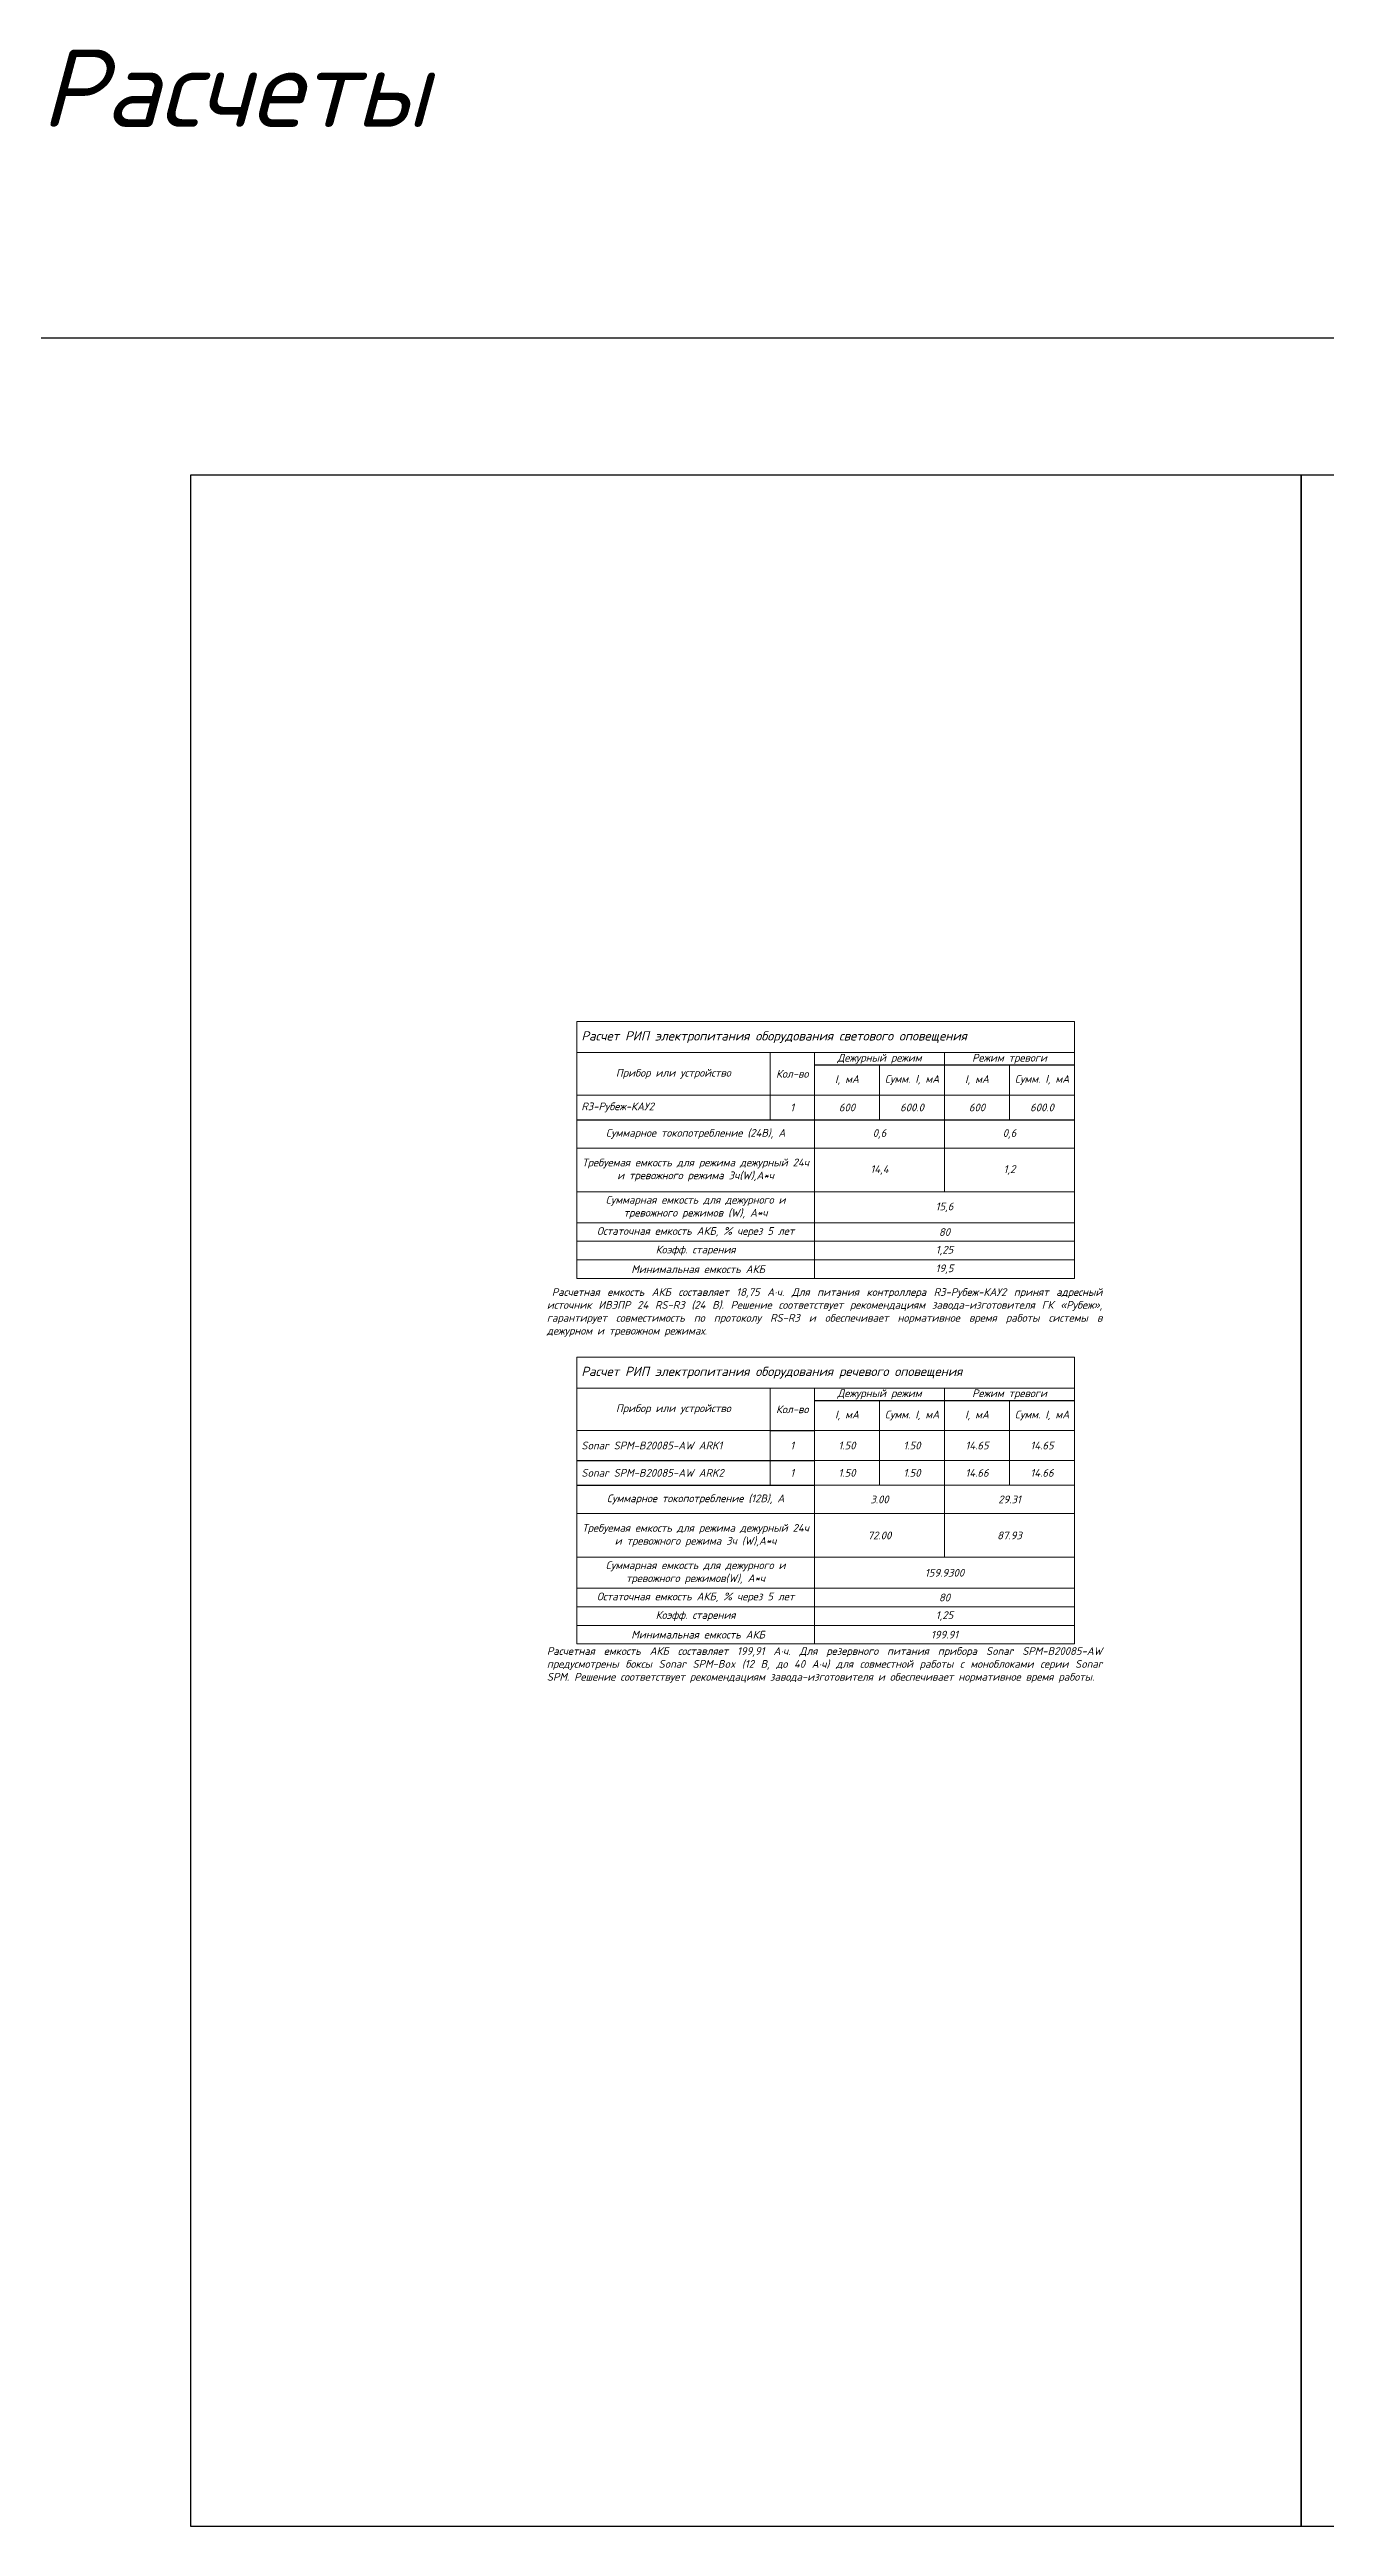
# Model space of a CAD drawing. Extents: x -152830 to 1281226, y -304852 to -2349.
# Drawn here: x 1197288 to 1238507, y -82388 to -2364 of the extents above; entities that cross this region are included whole.
import ezdxf

# ---------------------------------------------------------------- set-up
doc = ezdxf.new("R2010")
doc.units = 0
doc.header["$LTSCALE"] = 100
doc.layers.get('Defpoints').update_dxf_attribs({"color": 42})
doc.layers.add('gss_.общий', color=7, linetype='Continuous', lineweight=20)
doc.layers.add('Сети связи', color=7, linetype='Continuous')
doc.styles.add('OlympDesign', font='isocpeui.ttf', dxfattribs={"height": 250})

# ---------------------------------------------------------------- blocks, each defined once
blk = doc.blocks.new('*T307')
at = {"layer": 'Defpoints', "color": 8, "linetype": 'ByBlock', "lineweight": 0, "transparency": 16777216}
for p, q in [((0, 0), (16082, 0)), ((0, 0), (0, -1000)), ((16082, 0), (16082, -1000))]:
    blk.add_line(p, q, dxfattribs=at)
at = {"layer": 'gss_.общий', "color": 0, "linetype": 'ByBlock', "lineweight": 20, "transparency": 16777216}
for p, q in [((0, -1000), (16082, -1000)), ((0, -1000), (0, -9265)), ((6245, -1000), (6245, -4138)), ((7682, -1000), (7682, -2371)), ((9782, -1400), (9782, -2371)), ((11882, -1000), (11882, -2371)), ((13982, -1400), (13982, -2371)), ((16082, -1000), (16082, -2371)), ((0, -2371), (6245, -2371)), ((7682, -4138), (7682, -9265)), ((11882, -4138), (11882, -6466)), ((16082, -4138), (16082, -9265)), ((0, -5052), (16082, -5052)), ((0, -6466), (16082, -6466)), ((0, -7464), (16082, -7464)), ((0, -8064), (16082, -8064)), ((0, -8664), (16082, -8664)), ((0, -9265), (16082, -9265))]:
    blk.add_line(p, q, dxfattribs=at)
at = {"layer": 'gss_.общий', "color": 0, "linetype": 'ByBlock', "lineweight": -2, "transparency": 16777216}
for p, q in [((7682, -1400), (16082, -1400)), ((6245, -2371), (7682, -2371)), ((0, -3338), (7682, -3338)), ((0, -4138), (7682, -4138))]:
    blk.add_line(p, q, dxfattribs=at)
at = {"layer": 'gss_.общий', "color": 0, "linetype": 'ByBlock', "transparency": 16777216}
for p, q in [((7682, -2371), (16082, -2371)), ((7682, -2371), (7682, -4138)), ((9782, -2371), (9782, -4138)), ((11882, -2371), (11882, -4138)), ((13982, -2371), (13982, -4138)), ((16082, -2371), (16082, -4138)), ((7682, -3338), (16082, -3338)), ((7682, -4138), (16082, -4138))]:
    blk.add_line(p, q, dxfattribs=at)
at = {"layer": 'gss_.общий', "color": 0, "lineweight": 20, "transparency": 16777216, "style": 'OlympDesign'}
for s, insert, char_height, width, attachment_point in [('Расчет РИП электропитания оборудования речевого оповещения', (150, -500), 300, 15781.89, 4), ('Прибор или устройство', (3122, -1685), 250, 5944.67, 5), ('Кол-во', (6963, -1685), 250, 1137.22, 5), ('Дежурный режим', (9782, -1200), 250, 4200, 5), ('Режим тревоги', (13982, -1200), 250, 4200, 5), ('I, мА', (8732, -1885), 250, 1800, 5), ('Сумм. I, мА', (10832, -1885), 250, 1800, 5), ('I, мА', (12932, -1885), 250, 1800, 5), ('Сумм. I, мА', (15032, -1885), 250, 1800, 5), ('Sonar SPM-B20085-AW ARK1', (150, -2854), 250, 5944.67, 4), ('1', (6963, -2854), 250, 1137.22, 5), ('1.50', (8732, -2854), 250, 1800, 5), ('1.50', (10832, -2854), 250, 1800, 5), ('14.65', (12932, -2854), 250, 1800, 5), ('14.65', (15032, -2854), 250, 1800, 5), ('Sonar SPM-B20085-AW ARK2', (150, -3738), 250, 5944.67, 4), ('1', (6963, -3738), 250, 1137.22, 5), ('1.50', (8732, -3738), 250, 1800, 5), ('1.50', (10832, -3738), 250, 1800, 5), ('14.66', (12932, -3738), 250, 1800, 5), ('14.66', (15032, -3738), 250, 1800, 5), ('Суммарное токопотребление (12В), А', (3841, -4595), 250, 7381.89, 5), ('3.00', (9782, -4595), 250, 3900, 5), ('29.31', (13982, -4595), 250, 3900, 5), ('Требуемая емкость для режима дежурный 24ч и тревожного режима 3ч (W),А*ч', (3841, -5759), 250, 7381.89, 5), ('72.00', (9782, -5759), 250, 3900, 5), ('87.93', (13982, -5759), 250, 3900, 5), ('Суммарная емкость для дежурного и тревожного режимов(W), А*ч', (3841, -6965), 250, 7381.89, 5), ('159.9300', (11882, -6965), 250, 8100, 5), ('Остаточная емкость АКБ, % через 5 лет', (3841, -7764), 250, 7381.89, 5), ('80', (11882, -7764), 250, 8100, 5), ('Коэфф. старения', (3841, -8364), 250, 7381.89, 5), ('1,25', (11882, -8364), 250, 8100, 5), (' Минимальная емкость АКБ', (3841, -8965), 250, 7381.89, 5), ('199.91', (11882, -8965), 250, 8100, 5)]:
    blk.add_mtext(s, dxfattribs=dict(at, insert=insert, char_height=char_height, width=width, attachment_point=attachment_point))
blk = doc.blocks.new('*T308')
at = {"layer": 'Defpoints', "color": 8, "linetype": 'ByBlock', "lineweight": 0, "transparency": 16777216}
for p, q in [((0, 0), (16082, 0)), ((0, 0), (0, -1000)), ((16082, 0), (16082, -1000))]:
    blk.add_line(p, q, dxfattribs=at)
at = {"layer": 'gss_.общий', "color": 0, "linetype": 'ByBlock', "lineweight": 20, "transparency": 16777216}
for p, q in [((0, -1000), (16082, -1000)), ((0, -1000), (0, -8298)), ((6245, -1000), (6245, -3171)), ((7682, -1000), (7682, -8298)), ((9782, -1400), (9782, -3171)), ((11882, -1000), (11882, -5500)), ((13982, -1400), (13982, -3171)), ((16082, -1000), (16082, -8298)), ((0, -2371), (16082, -2371)), ((0, -4085), (16082, -4085)), ((0, -5500), (16082, -5500)), ((0, -6497), (16082, -6497)), ((0, -7097), (16082, -7097)), ((0, -7698), (16082, -7698)), ((0, -8298), (16082, -8298))]:
    blk.add_line(p, q, dxfattribs=at)
at = {"layer": 'gss_.общий', "color": 0, "linetype": 'ByBlock', "lineweight": -2, "transparency": 16777216}
for p, q in [((7682, -1400), (16082, -1400)), ((0, -3171), (16082, -3171))]:
    blk.add_line(p, q, dxfattribs=at)
at = {"layer": 'gss_.общий', "color": 0, "lineweight": 20, "transparency": 16777216, "style": 'OlympDesign'}
for s, insert, char_height, width, attachment_point in [('Расчет РИП электропитания оборудования светового оповещения', (150, -500), 300, 15781.89, 4), ('Прибор или устройство', (3122, -1685), 250, 5944.67, 5), ('Кол-во', (6963, -1685), 250, 1137.22, 5), ('Дежурный режим', (9782, -1200), 250, 4200, 5), ('Режим тревоги', (13982, -1200), 250, 4200, 5), ('I, мА', (8732, -1885), 250, 1800, 5), ('Сумм. I, мА', (10832, -1885), 250, 1800, 5), ('I, мА', (12932, -1885), 250, 1800, 5), ('Сумм. I, мА', (15032, -1885), 250, 1800, 5), ('R3-Рубеж-КАУ2', (150, -2771), 250, 5944.67, 4), ('1', (6963, -2771), 250, 1137.22, 5), ('600', (8732, -2771), 250, 1800, 5), ('600.0', (10832, -2771), 250, 1800, 5), ('600', (12932, -2771), 250, 1800, 5), ('600.0', (15032, -2771), 250, 1800, 5), ('Суммарное токопотребление (24В), А', (3841, -3628), 250, 7381.89, 5), ('0,6', (9782, -3628), 250, 3900, 5), ('0,6', (13982, -3628), 250, 3900, 5), ('Требуемая емкость для режима дежурный 24ч и тревожного режима 3ч(W),А*ч', (3841, -4792), 250, 7381.89, 5), ('14,4', (9782, -4792), 250, 3900, 5), ('1,2', (13982, -4792), 250, 3900, 5), ('Суммарная емкость для дежурного и тревожного режимов (W), А*ч', (3841, -5998), 250, 7381.89, 5), ('15,6', (11882, -5998), 250, 8100, 5), ('Остаточная емкость АКБ, % через 5 лет', (3841, -6797), 250, 7381.89, 5), ('80', (11882, -6797), 250, 8100, 5), (' Минимальная емкость АКБ', (3841, -7998), 250, 7381.89, 5), ('Коэфф. старения', (3841, -7397), 250, 7381.89, 5), ('19,5', (11882, -7998), 250, 8100, 5), ('1,25', (11882, -7397), 250, 8100, 5)]:
    blk.add_mtext(s, dxfattribs=dict(at, insert=insert, char_height=char_height, width=width, attachment_point=attachment_point))

msp = doc.modelspace()

# ---------------------------------------------------------------- linework, layer by layer
for points in [[(1201856.013354, -16109.601076), (1237722.702657, -16109.601076), (1237722.702657, -82387.544721), (1201856.013354, -82387.544721)], [(1237722.702657, -16109.601076), (1281225.771418, -16109.601076), (1281225.771418, -82387.544721), (1237722.702657, -82387.544721)]]:
    msp.add_lwpolyline(points, close=True)
at = {"layer": 'Defpoints'}
msp.add_ray((0, -11682.243475), (1, 0), dxfattribs=at)
msp.add_ray((0, -11682.243475), (1, 0), dxfattribs=at)

# ---------------------------------------------------------------- block references
for name, p in [('*T308', (1214318.145992, -33770.992418)), ('*T307', (1214318.145992, -44610.769977))]:
    msp.add_blockref(name, p)

# ---------------------------------------------------------------- texts
at = {"insert": (1197003.059833, -2365.765768), "char_height": 2500, "attachment_point": 1, "style": 'OlympDesign'}
msp.add_mtext_dynamic_manual_height_columns('Расчеты', width=52487.11309626, gutter_width=12.5, heights=[0], dxfattribs=at)
at = {"layer": 'Сети связи', "color": 7, "char_height": 250, "attachment_point": 1, "style": 'OlympDesign'}
for s, insert in [('\\pxqj; Расчетная емкость АКБ составляет 18,75 А·ч. Для питания контроллера R3-Рубеж-КАУ2 принят адресный источник ИВЭПР 24 RS-R3 (24 В). Решение соответствует рекомендациям завода-изготовителя ГК «Рубеж», гарантирует совместимость по протоколу RS-R3 и обеспечивает нормативное время работы системы в дежурном и тревожном режимах.', (1213354.826816, -42381.442427)), ('\\pxqj;Расчетная емкость АКБ составляет 199,91 А·ч. Для резервного питания прибора Sonar SPM-B20085-AW предусмотрены боксы Sonar SPM-Box (12 В, до 40 А·ч) для совместной работы с моноблоками серии Sonar SPM. Решение соответствует рекомендациям завода-изготовителя и обеспечивает нормативное время работы.', (1213354.826816, -53979.825603))]:
    msp.add_mtext_dynamic_manual_height_columns(s, width=17892.0782718, gutter_width=0, heights=[8426.116053], dxfattribs=dict(at, insert=insert))

doc.saveas('drawing.dxf')
